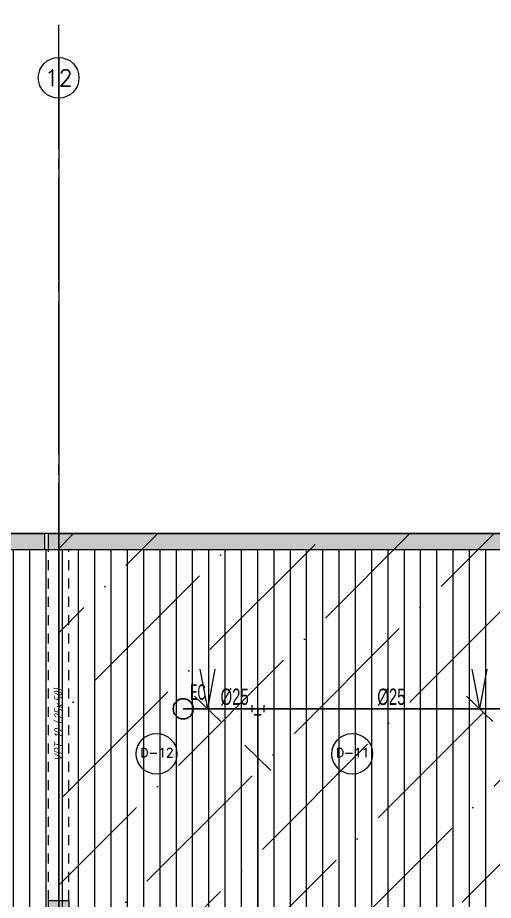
# Model space of a CAD drawing. Header units: millimetres. Extents: x 2085 to 2829, y 1347 to 1643.
# Drawn here: x 2183.08 to 2188.92, y 1534.79 to 1545.62 of the extents above; entities that cross this region are included whole.
import ezdxf
from ezdxf.enums import TextEntityAlignment as Align

# ---------------------------------------------------------------- set-up
doc = ezdxf.new("R2010")
doc.units = ezdxf.units.MM
for name, pattern in [('CENTER', [2, 1.25, -0.25, 0.25, -0.25]), ('DASHED2', [0.375, 0.25, -0.125]), ('HIDDEN', [0.375, 0.25, -0.125]), ('HIDDEN2', [0.1875, 0.125, -0.0625]), ('PHANTOM', [2.5, 1.25, -0.25, 0.25, -0.25, 0.25, -0.25]), ('PHANTOM2', [1.25, 0.625, -0.125, 0.125, -0.125, 0.125, -0.125])]:
    doc.linetypes.add(name, pattern=pattern)
doc.layers.get('0').update_dxf_attribs({"color": 251, "lineweight": 9})
for name, color, linetype, lineweight in [('000 SOS 911 - ACCESORIOS ACI', 3, 'Continuous', 20), ('000 SOS 911 ACCESORIOS', 3, 'Continuous', 20), ('000 SOS 911 ROCIADORES', 5, 'Continuous', 25), ('000 SOS 911 TEXTOS ACI', 7, 'Continuous', 9), ('000 SOS 911 TUBERIA ACI', 3, 'Continuous', 25), ('00_Grupo3S', 7, 'DASHED2', 0), ('A-EJES', 251, 'PHANTOM', 9), ('A-ESTRUCTURA-HATCH', 251, 'Continuous', 13), ('A-ESTRUCTURA-PLACAS', 251, 'Continuous', 13), ('A-ESTRUCTURA-VIGAS', 251, 'HIDDEN2', 13), ('A-HATCH', 251, 'Continuous', 9), ('A-LINEAS', 251, 'Continuous', 9), ('A-MUROS', 251, 'Continuous', 9), ('A-NUMERO ESTAC', 251, 'Continuous', 13), ('A-PROYECCIONES', 251, 'HIDDEN2', 9), ('A-TEXTO-INDICACIONES', 251, 'Continuous', 13)]:
    doc.layers.add(name, color=color, linetype=linetype, lineweight=lineweight)
doc.layers.add('A-ETAPAS', color=251, linetype='Continuous', lineweight=9, plot=False)
doc.layers.add('A_50_Vigas Chata', color=251, linetype='HIDDEN', lineweight=13, plot=False)
doc.styles.add('APPIA -TEXTOS-GENERALES', font='isocp.shx', dxfattribs={"oblique": 15})
doc.styles.add('PIPE', font='ARIALN.TTF', dxfattribs={"width": 0.8})
doc.styles.add('ROMANS', font='romans.shx', dxfattribs={"width": 0.8})

# ---------------------------------------------------------------- blocks, each defined once
blk = doc.blocks.new('002')
at = {"layer": '000 SOS 911 ROCIADORES'}
blk.add_circle((2884.5061, 1470.1768, 0), 0.0952, dxfattribs=at)
at = {"layer": '000 SOS 911 ROCIADORES', "color": 5, "style": 'PIPE', "width": 0.641273}
blk.add_text('EC', height=0.14693, dxfattribs=at).set_placement((2884.5692, 1470.2615, 0), (2884.7191, 1470.2615, 0), align=Align.FIT)
blk = doc.blocks.new('003')
at = {"layer": '000 SOS 911 ROCIADORES', "xscale": 1.3, "yscale": 1.3, "zscale": 1.3}
blk.add_blockref('002', (-841.839, -416.766, 0), dxfattribs=at)
blk = doc.blocks.new('007')
at = {"layer": '000 SOS 911 - ACCESORIOS ACI'}
for q in [(26830.838, -4054.765, 0), (26831.022, -4054.765, 0)]:
    blk.add_line((26830.93, -4055.252, 0), q, dxfattribs=at)
blk = doc.blocks.new('ACCS.ELBOW.90')
at = {"layer": '000 SOS 911 - ACCESORIOS ACI', "color": 100}
for p, q in [((0.098, 0.168), (-0.098, 0.168)), ((0.168, -0.098), (0.168, 0.098))]:
    blk.add_line(p, q, dxfattribs=at)
at = {"layer": '000 SOS 911 - ACCESORIOS ACI', "color": 9}
for p in [(0, 0.168), (0.168, 0)]:
    blk.add_line(p, (0, 0), dxfattribs=at)
blk = doc.blocks.new('EST P1')
at = {"layer": 'A-ESTRUCTURA-HATCH'}
h = blk.add_hatch(color=256, dxfattribs=at)
h.dxf.hatch_style = 1
h.paths.add_polyline_path([(28.776, 5.95), (28.776, 5.05), (23.07, 5.05), (23.07, 4.85), (28.926, 4.85), (28.926, 5.75), (32.576, 5.75), (32.576, 4.85), (35.53, 4.85), (35.53, 5.05), (32.726, 5.05), (32.726, 5.95)])
h.paths.add_polyline_path([(43.04, 4.85), (43.04, 5.05), (35.58, 5.05), (35.58, 4.85)])
h.paths.add_polyline_path([(43.09, 5.05), (43.09, 4.85), (47.915, 4.85), (47.915, 5.05)])
h.paths.add_polyline_path([(51.865, 5.05), (51.865, 4.85), (53.376, 4.85), (53.376, 5.05)])
h.paths.add_polyline_path([(72.801, -0.15), (73.001, -0.15, 1), (53.601, -0.15), (53.801, -0.15, -1)])
h.paths.add_polyline_path([(70.351, 0), (70.351, -0.15), (72.749, -0.15), (72.749, 0)], flags=17)
h.paths.add_polyline_path([(69.451, -0.15), (69.451, 0), (66.848, 0, -0.010569), (66.851, -0.15)], flags=17)
h.paths.add_polyline_path([(65.272, 2.496), (65.272, -0.15), (65.422, -0.15), (65.422, 2.378, -0.221666), (66.601, -0.15), (66.801, -0.15, 0.99999), (59.801, -0.15), (60.001, -0.15, -0.61691)], flags=0)
h.paths.add_polyline_path([(71.88, -11.4), (71.88, -11.15), (57.51, -11.15), (57.51, -11.4)])
h.paths.add_polyline_path([(57.46, -11.4), (57.46, -11.15), (43.09, -11.15), (43.09, -11.4)])
h.paths.add_polyline_path([(43.04, -11.4), (43.04, -11.15), (35.58, -11.15), (35.58, -11.4)])
h.paths.add_polyline_path([(23.07, -11.15), (23.07, -11.4), (35.53, -11.4), (35.53, -11.15)])
h.paths.add_polyline_path([(23.02, -11.4), (23.02, -11.15), (12.25, -11.15), (12.25, -11.4)])
h.paths.add_polyline_path([(12.2, -11.4), (12.2, -11.15), (3.65, -11.15), (3.65, -11.4)])
h.paths.add_polyline_path([(3.6, -11.4), (3.6, -11.15), (-3.56, -11.15), (-3.56, -11.4)])
h.paths.add_polyline_path([(-17.98, -11.15), (-17.98, -11.4), (-3.61, -11.4), (-3.61, -11.15)])
h.paths.add_polyline_path([(-18.03, -11.4), (-18.03, -11.15), (-32.4, -11.15), (-32.4, -11.4)])
h.paths.add_polyline_path([(-32.45, -11.4), (-32.45, -11.15), (-46.94, -11.15), (-46.94, -11.4)])
h.paths.add_polyline_path([(-47.24, -11.4), (-46.99, -11.4), (-46.99, -6.15), (-47.24, -6.15)])
h.paths.add_polyline_path([(-46.99, -0.2), (-47.24, -0.2), (-47.24, -6.1), (-46.99, -6.1)])
h.paths.add_polyline_path([(-47.24, 0.15), (-47.24, -0.15), (-44.785, -0.15), (-44.785, 5.05), (-45.035, 5.05), (-45.035, 0.15)])
h.paths.add_polyline_path([(-44.735, 5.05), (-44.735, 4.85), (-32.45, 4.85), (-32.45, 5.05)])
h.paths.add_polyline_path([(-23.224, 4.85), (-23.224, 5.75), (-19.574, 5.75), (-19.574, 4.85), (-18.03, 4.85), (-18.03, 5.05), (-19.424, 5.05), (-19.424, 5.95), (-23.374, 5.95), (-23.374, 5.05), (-32.4, 5.05), (-32.4, 4.85)])
h.paths.add_polyline_path([(-17.98, 5.05), (-17.98, 4.85), (-3.61, 4.85), (-3.61, 5.05)])
h.paths.add_polyline_path([(12.2, 4.85), (12.2, 5.05), (3.825, 5.05), (3.825, 4.85)])
h.paths.add_polyline_path([(12.25, 5.05), (12.25, 4.85), (23.02, 4.85), (23.02, 5.05)])
h = blk.add_hatch(color=256, dxfattribs=at)
h.dxf.hatch_style = 1
h.paths.add_polyline_path([(51.865, 5.05), (47.915, 5.05), (47.915, -0.15), (50.25, -0.15), (50.25, 0), (48.065, 0), (48.065, 2.05), (51.865, 2.05), (51.865, 2.2), (48.065, 2.2), (48.065, 4.85), (51.715, 4.85), (51.715, 3.2), (51.865, 3.2)])
h.paths.add_polyline_path([(1.925, -0.151), (-0.175, -0.151), (-0.175, 4.85), (-3.56, 4.85), (-3.56, 5.05), (3.775, 5.05), (3.775, 1.9), (3.625, 1.9), (3.625, 4.85), (-0.025, 4.85), (-0.025, 2.2), (1.925, 2.2), (1.925, 2.05), (-0.025, 2.05), (-0.025, 0), (1.925, -0.001)])
h.paths.add_polyline_path([(71.63, -6.15), (71.88, -6.15), (71.88, -6.85), (71.63, -6.85)])
h.paths.add_polyline_path([(64.42, -6.15), (64.67, -6.15), (64.67, -6.85), (64.42, -6.85)])
h.paths.add_polyline_path([(57.21, -6.15), (57.46, -6.15), (57.46, -6.85), (57.21, -6.85)])
h.paths.add_polyline_path([(50, -6.15), (50.25, -6.15), (50.25, -6.85), (50, -6.85)])
h.paths.add_polyline_path([(42.79, -6.15), (43.04, -6.15), (43.04, -6.85), (42.79, -6.85)])
h.paths.add_polyline_path([(42.79, 0.55), (43.04, 0.55), (43.04, -0.15), (42.79, -0.15)])
h.paths.add_polyline_path([(35.58, -6.15), (35.83, -6.15), (35.83, -6.85), (35.58, -6.85)])
h.paths.add_polyline_path([(35.58, 0.55), (35.83, 0.55), (35.83, -0.15), (35.58, -0.15)])
h.paths.add_polyline_path([(35.28, -6.15), (35.53, -6.15), (35.53, -6.85), (35.28, -6.85)])
h.paths.add_polyline_path([(35.28, 0.55), (35.53, 0.55), (35.53, -0.15), (35.28, -0.15)])
h.paths.add_polyline_path([(30.28, -6.15), (30.53, -6.15), (30.53, -6.85), (30.28, -6.85)])
h.paths.add_polyline_path([(30.28, 0.55), (30.53, 0.55), (30.53, -0.15), (30.28, -0.15)])
h.paths.add_polyline_path([(23.07, -6.15), (23.32, -6.15), (23.32, -6.85), (23.07, -6.85)])
h.paths.add_polyline_path([(23.07, 0.55), (23.32, 0.55), (23.32, -0.15), (23.07, -0.15)])
h.paths.add_polyline_path([(18.07, -6.15), (18.32, -6.15), (18.32, -6.85), (18.07, -6.85)])
h.paths.add_polyline_path([(18.07, 0.55), (18.32, 0.55), (18.32, -0.15), (18.07, -0.15)])
h.paths.add_polyline_path([(10.86, -6.15), (11.11, -6.15), (11.11, -6.85), (10.86, -6.85)])
h.paths.add_polyline_path([(10.86, 0.55), (11.11, 0.55), (11.11, -0.15), (10.86, -0.15)])
h.paths.add_polyline_path([(3.65, -6.15), (3.9, -6.15), (3.9, -6.85), (3.65, -6.85)])
h.paths.add_polyline_path([(3.625, 0.55), (3.9, 0.55), (3.9, -0.15), (3.625, -0.15)])
h.paths.add_polyline_path([(-3.56, -6.15), (-3.31, -6.15), (-3.31, -6.85), (-3.56, -6.85)])
h.paths.add_polyline_path([(-3.56, 0.55), (-3.31, 0.55), (-3.31, -0.15), (-3.56, -0.15)])
h.paths.add_polyline_path([(-3.86, -6.15), (-3.61, -6.15), (-3.61, -6.85), (-3.86, -6.85)])
h.paths.add_polyline_path([(-3.86, 0.55), (-3.61, 0.55), (-3.61, -0.15), (-3.86, -0.15)])
h.paths.add_polyline_path([(-11.07, -6.15), (-10.82, -6.15), (-10.82, -6.85), (-11.07, -6.85)])
h.paths.add_polyline_path([(-11.07, 0.55), (-10.82, 0.55), (-10.82, -0.15), (-11.07, -0.15)])
h.paths.add_polyline_path([(-18.28, -6.15), (-18.03, -6.15), (-18.03, -6.85), (-18.28, -6.85)])
h.paths.add_polyline_path([(-18.28, 0.55), (-18.03, 0.55), (-18.03, -0.15), (-18.28, -0.15)])
h.paths.add_polyline_path([(-25.49, -6.15), (-25.24, -6.15), (-25.24, -6.85), (-25.49, -6.85)])
h.paths.add_polyline_path([(-25.49, 0.55), (-25.24, 0.55), (-25.24, -0.15), (-25.49, -0.15)])
h.paths.add_polyline_path([(-32.7, -6.15), (-32.45, -6.15), (-32.45, -6.85), (-32.7, -6.85)])
h.paths.add_polyline_path([(-32.7, 0.55), (-32.45, 0.55), (-32.45, -0.15), (-32.7, -0.15)])
h.paths.add_polyline_path([(-39.91, -6.15), (-39.66, -6.15), (-39.66, -6.85), (-39.91, -6.85)])
h.paths.add_polyline_path([(-39.91, 0.55), (-39.66, 0.55), (-39.66, -0.15), (-39.91, -0.15)])
at = {"layer": 'A-ESTRUCTURA-PLACAS'}
for points in [[(28.776, 5.05), (28.776, 5.95), (32.726, 5.95), (32.726, 5.05), (35.53, 5.05), (35.53, 4.85), (32.576, 4.85), (32.576, 5.75), (28.926, 5.75), (28.926, 4.85), (23.07, 4.85), (23.07, 5.05), (28.776, 5.05)], [(12.25, 5.05), (23.02, 5.05), (23.02, 4.85), (12.25, 4.85), (12.25, 5.05)]]:
    blk.add_lwpolyline(points, dxfattribs=at)
blk.add_lwpolyline([(23.07, 0.55), (23.32, 0.55), (23.32, -0.15), (23.07, -0.15)], close=True, dxfattribs=at)
at = {"layer": 'A-ESTRUCTURA-VIGAS'}
for points in [[(23.07, 0.55), (23.07, 4.85)], [(23.32, 0.55), (23.32, 4.85)]]:
    blk.add_lwpolyline(points, dxfattribs=at)
at = {"layer": 'A_50_Vigas Chata', "insert": (23.195, 2.7), "char_height": 0.1, "attachment_point": 5, "rotation": 90, "style": 'APPIA -TEXTOS-GENERALES'}
blk.add_mtext('VPT-19 (.25x.50)', dxfattribs=at)
blk = doc.blocks.new('EJES 1P')
at = {"layer": 'A-EJES', "linetype": 'PHANTOM2'}
blk.add_lwpolyline([(68.204, 5.345), (68.204, -4.158)], dxfattribs=at)
at = {"layer": 'A-EJES', "linetype": 'Continuous'}
blk.add_circle((68.204, 5.592), 0.25, dxfattribs=at)
at = {"layer": 'A-EJES', "linetype": 'Continuous', "style": 'ROMANS'}
blk.add_text('12', height=0.2, dxfattribs=at).set_placement((68.204, 5.592), align=Align.MIDDLE_CENTER)
blk = doc.blocks.new('EJE')
at = {"linetype": 'Continuous'}
blk.add_circle((0, 0), 0.5, dxfattribs=at)
at = {"layer": 'A-TEXTO-INDICACIONES', "style": 'ROMANS'}
blk.add_attdef('EJE', text='', height=0.22, rotation=0, dxfattribs=at).set_placement((0.007, 0.028), align=Align.MIDDLE_CENTER)

msp = doc.modelspace()

# ---------------------------------------------------------------- hatches: boundary and pattern name
h = msp.add_hatch()
h.set_pattern_fill('ANSI36', color=4, scale=0.23)
h.set_pattern_definition([(45, (-12.33495, 1e-06), (0.38727355, 1.420003), [1.825625, -0.365125, 0, -0.365125])])
h.paths.add_polyline_path([(2232.271, 1539.288), (2183.586, 1539.288), (2183.586, 1522.838), (2232.271, 1522.838)])
at = {"layer": 'A-HATCH'}
h = msp.add_hatch(dxfattribs=at)
h.set_pattern_fill('_USER', color=256, scale=0.2, angle=90, pattern_type=0)
h.set_pattern_definition([(90, (2203.43056, 1531.08693), (-0.2, 1e-17), [])])
h.paths.add_polyline_path([(2171.501, 1539.088), (2171.501, 1523.088), (2203.181, 1523.088), (2203.181, 1539.088)])

# ---------------------------------------------------------------- linework, layer by layer
msp.add_lwpolyline([(2183.586, 1539.288), (2232.271, 1539.288), (2232.271, 1522.838), (2183.586, 1522.838)], close=True)
at = {"color": 4}
msp.add_lwpolyline([(2183.586, 1539.288), (2232.271, 1539.288), (2232.271, 1522.838), (2183.586, 1522.838)], close=True, dxfattribs=at)
at = {"layer": '000 SOS 911 - ACCESORIOS ACI'}
for p, q in [((2185.576, 1536.982), (2185.255, 1537.293)), ((2188.916, 1536.982), (2188.595, 1537.293)), ((2186.191, 1536.381), (2185.871, 1536.692))]:
    msp.add_line(p, q, dxfattribs=at)
at = {"layer": '000 SOS 911 TUBERIA ACI'}
for points in [[(2189.055, 1537.138), (2185.115, 1537.138)], [(2186.03, 1537.138), (2186.03, 1524.988)]]:
    msp.add_lwpolyline(points, dxfattribs=at)
at = {"layer": '00_Grupo3S', "color": 2, "ltscale": 5}
msp.add_lwpolyline([(2156.906, 1643.032), (2183.584, 1643.032), (2183.584, 1347.191), (2156.906, 1347.191)], close=True, dxfattribs=at)
at = {"layer": 'A-ETAPAS', "linetype": 'CENTER'}
msp.add_line((2183.586, 1545.13), (2183.586, 1520.64), dxfattribs=at)
at = {"layer": 'A-ETAPAS', "color": 4, "linetype": 'CENTER'}
msp.add_line((2183.586, 1543.98), (2183.586, 1521.825), dxfattribs=at)
at = {"layer": 'A-ETAPAS'}
msp.add_lwpolyline([(2183.586, 1523.088), (2183.586, 1539.088)], dxfattribs=at)
at = {"layer": 'A-LINEAS'}
msp.add_lwpolyline([(2171.501, 1539.088), (2171.501, 1523.088), (2203.181, 1523.088), (2203.181, 1539.088)], close=True, dxfattribs=at)
at = {"layer": 'A-MUROS'}
for p, q in [((2189.167, 1539.288), (2171.301, 1539.288)), ((2208.306, 1539.088), (2164.166, 1539.088))]:
    msp.add_line(p, q, dxfattribs=at)

# ---------------------------------------------------------------- block references
msp.add_blockref('EST P1', (2160.391, 1534.238))
at = {"layer": '000 SOS 911 - ACCESORIOS ACI'}
for xscale, yscale, zscale, rotation in [(0.4394526855468783, 0.4394526855468783, 0.4394526855468783, 180.0025856784597), (-0.4394526855468784, 0.4394526855468777, 0.4394526855468777, 179.9974143215402)]:
    msp.add_blockref('ACCS.ELBOW.90', (2186.03, 1537.138), dxfattribs=dict(at, xscale=xscale, yscale=yscale, zscale=zscale, rotation=rotation))
at = {"layer": '000 SOS 911 ACCESORIOS'}
for p in [(-24645.514, 5592.39, 0), (-24642.174, 5592.39, 0)]:
    msp.add_blockref('007', p, dxfattribs=at)
at = {"layer": '000 SOS 911 ROCIADORES'}
msp.add_blockref('003', (-722.904, 42.674), dxfattribs=at)
msp.add_blockref('003', (-722.904, 42.674), dxfattribs=at)
at = {"layer": 'A-NUMERO ESTAC', "xscale": 0.5, "yscale": 0.5, "zscale": 0.5}
for p, values in [((2184.788, 1536.586), {'EJE': 'D-12'}), ((2187.191, 1536.586), {'EJE': 'D-11'})]:
    msp.add_blockref('EJE', p, dxfattribs=at).add_auto_attribs(values)
at = {"layer": 'A-PROYECCIONES'}
msp.add_blockref('EJES 1P', (2115.381, 1539.288), dxfattribs=at)

# ---------------------------------------------------------------- texts
at = {"layer": '000 SOS 911 TEXTOS ACI', "char_height": 0.2, "attachment_point": 1, "style": 'PIPE'}
for insert in [(2185.573, 1537.386, 0), (2187.498, 1537.386, 0)]:
    msp.add_mtext_dynamic_manual_height_columns('%%C25', width=0.551, gutter_width=1.915, heights=[0.0124], dxfattribs=dict(at, insert=insert))

doc.saveas('drawing.dxf')
